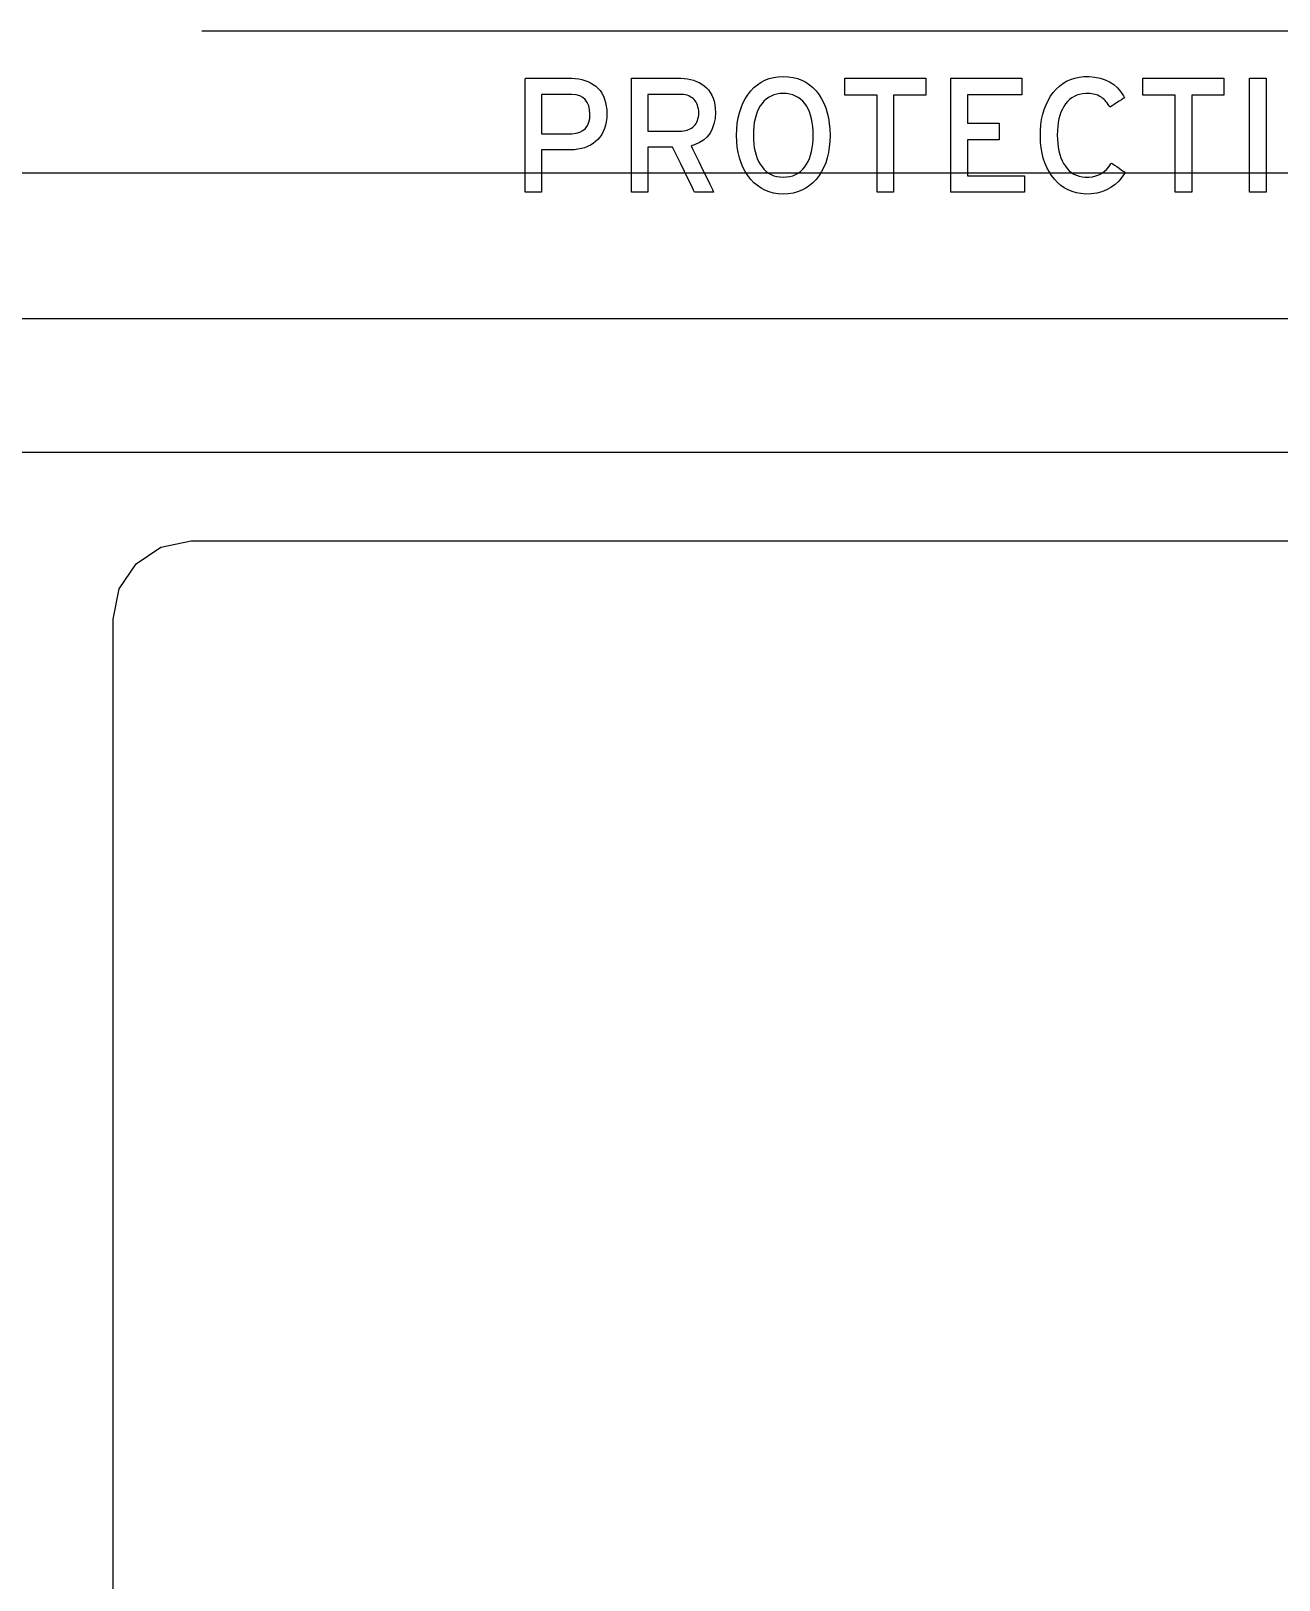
# Model space of a CAD drawing. Extents: x 1 to 47.7, y 0.2 to 35.
# Drawn here: x 21.899 to 23.176, y 15.638 to 17.223 of the extents above; entities that cross this region are included whole.
import ezdxf

# ---------------------------------------------------------------- set-up
doc = ezdxf.new("R2010")
doc.units = 0
doc.header["$MEASUREMENT"] = 0
for name, color, linetype in [('4_1__4U__UP_TO_ONE_IO_BOAR', 7, 'CONTINUOUS'), ('4_2__4U__FRONT_PANEL_W_24_', 7, 'CONTINUOUS'), ('5_1___24__TARGET_LEDS___12', 7, 'CONTINUOUS')]:
    doc.layers.add(name, color=color, linetype=linetype)

msp = doc.modelspace()

# ---------------------------------------------------------------- linework, layer by layer
at = {"layer": '4_1__4U__UP_TO_ONE_IO_BOAR'}
for points in [[(23.2973, 17.0777), (23.1312, 17.0777), (23.0491, 17.0777), (22.9678, 17.0777), (22.8874, 17.0777), (22.8082, 17.0777), (22.7303, 17.0777), (22.6539, 17.0777), (22.5791, 17.0777), (22.5062, 17.0777), (22.4352, 17.0777), (22.3663, 17.0777), (22.2997, 17.0777), (22.2355, 17.0777), (22.174, 17.0777), (22.1153, 17.0777), (22.0595, 17.0777), (22.0328, 17.0777), (22.0068, 17.0777), (21.9817, 17.0777), (21.9574, 17.0777), (21.934, 17.0777), (21.9114, 17.0777), (21.8898, 17.0777)], [(21.983, 15.4988), (21.983, 15.7481), (21.983, 15.8672), (21.983, 15.9812), (21.983, 16.0892), (21.983, 16.1901), (21.983, 16.2829), (21.983, 16.3666), (21.983, 16.4403), (21.983, 16.5028), (21.983, 16.5531), (21.983, 16.5734), (21.983, 16.5904), (21.983, 16.6037), (21.983, 16.6134), (21.983, 16.6193), (21.983, 16.6213), (21.9893, 16.6525), (22.0065, 16.6779), (22.0319, 16.6951), (22.063, 16.7014), (22.065, 16.7014), (22.0709, 16.7014), (22.0806, 16.7014), (22.094, 16.7014), (22.1109, 16.7014), (22.1312, 16.7014), (22.1816, 16.7014), (22.2441, 16.7014), (22.3177, 16.7014), (22.4014, 16.7014), (22.4943, 16.7014), (22.5952, 16.7014), (22.7031, 16.7014), (22.8172, 16.7014), (22.9363, 16.7014), (23.1856, 16.7014)]]:
    msp.add_lwpolyline(points, dxfattribs=at)
at = {"layer": '4_2__4U__FRONT_PANEL_W_24_'}
for points in [[(25.3422, 17.2231), (22.0739, 17.2231)], [(22.7814, 17.1576), (22.7814, 17.0581), (22.7645, 17.0581), (22.7645, 17.1576), (22.7316, 17.1576), (22.7316, 17.1747), (22.8144, 17.1747), (22.8144, 17.1576), (22.7814, 17.1576)], [(22.8399, 17.0581), (22.8399, 17.1747), (22.9127, 17.1747), (22.9127, 17.1578), (22.8568, 17.1578), (22.8568, 17.1288), (22.8892, 17.1288), (22.8892, 17.1119), (22.8568, 17.1119), (22.8568, 17.075), (22.9151, 17.075), (22.9151, 17.0581), (22.8399, 17.0581)], [(23.0863, 17.1576), (23.0863, 17.0581), (23.0694, 17.0581), (23.0694, 17.1576), (23.0364, 17.1576), (23.0364, 17.1747), (23.1193, 17.1747), (23.1193, 17.1576), (23.0863, 17.1576)], [(23.1455, 17.0581), (23.1455, 17.1747), (23.1624, 17.1747), (23.1624, 17.0581), (23.1455, 17.0581)], [(23.189, 16.9285), (23.0655, 16.9285), (22.941, 16.9285), (22.8158, 16.9285), (22.5642, 16.9285), (22.3125, 16.9285), (22.1873, 16.9285), (22.0628, 16.9285), (21.9393, 16.9285), (21.8171, 16.9285)], [(21.8419, 16.7922), (21.9551, 16.7922), (22.0733, 16.7922), (22.3209, 16.7922), (22.5764, 16.7922), (22.8319, 16.7922), (23.0794, 16.7922), (23.1977, 16.7922)]]:
    msp.add_lwpolyline(points, dxfattribs=at)
for points in [[(22.4881, 17.1382), (22.4879, 17.1341), (22.4874, 17.1303), (22.4867, 17.1267), (22.4857, 17.1233), (22.4844, 17.1202), (22.4828, 17.1173), (22.481, 17.1146), (22.4789, 17.1122), (22.4765, 17.11), (22.474, 17.108), (22.4712, 17.1063), (22.4683, 17.1049), (22.4652, 17.1037), (22.462, 17.1028), (22.4585, 17.1021), (22.4549, 17.1017), (22.4511, 17.1016), (22.4497, 17.1016), (22.4469, 17.1016), (22.4428, 17.1016), (22.4379, 17.1016), (22.4327, 17.1016), (22.4279, 17.1016), (22.424, 17.1016), (22.4216, 17.1016), (22.4211, 17.1014), (22.4211, 17.0987), (22.4211, 17.0936), (22.4211, 17.0869), (22.4211, 17.0794), (22.4211, 17.0719), (22.4211, 17.0654), (22.4211, 17.0605), (22.4211, 17.0582), (22.4207, 17.0581), (22.4192, 17.0581), (22.417, 17.0581), (22.4142, 17.0581), (22.4113, 17.0581), (22.4086, 17.0581), (22.4063, 17.0581), (22.4049, 17.0581), (22.4045, 17.0583), (22.4045, 17.0646), (22.4045, 17.0776), (22.4045, 17.0953), (22.4045, 17.1153), (22.4045, 17.1354), (22.4045, 17.1534), (22.4045, 17.1671), (22.4045, 17.1742), (22.4053, 17.1747), (22.4092, 17.1747), (22.4154, 17.1747), (22.4231, 17.1747), (22.4313, 17.1747), (22.4392, 17.1747), (22.4459, 17.1747), (22.4503, 17.1747), (22.4522, 17.1747), (22.4558, 17.1746), (22.4593, 17.1742), (22.4626, 17.1735), (22.4657, 17.1726), (22.4687, 17.1715), (22.4715, 17.1701), (22.4742, 17.1685), (22.4767, 17.1667), (22.479, 17.1645), (22.4811, 17.1621), (22.4829, 17.1594), (22.4845, 17.1565), (22.4857, 17.1534), (22.4867, 17.1499), (22.4874, 17.1463), (22.4879, 17.1424)], [(22.5991, 17.1398), (22.5987, 17.1337), (22.5976, 17.1281), (22.5959, 17.123), (22.5936, 17.1186), (22.5906, 17.1148), (22.5869, 17.1115), (22.5827, 17.1089), (22.5777, 17.1068), (22.5744, 17.1055), (22.5758, 17.1026), (22.5785, 17.097), (22.582, 17.0897), (22.586, 17.0815), (22.5899, 17.0734), (22.5934, 17.0663), (22.596, 17.0609), (22.5973, 17.0582), (22.5969, 17.0581), (22.5953, 17.0581), (22.5927, 17.0581), (22.5896, 17.0581), (22.5862, 17.0581), (22.5829, 17.0581), (22.5802, 17.0581), (22.5784, 17.0581), (22.5778, 17.0581), (22.5768, 17.0601), (22.5745, 17.0649), (22.5712, 17.0716), (22.5675, 17.0793), (22.5636, 17.0873), (22.5601, 17.0946), (22.5573, 17.1003), (22.5557, 17.1037), (22.5552, 17.1042), (22.5535, 17.1042), (22.5504, 17.1042), (22.5464, 17.1042), (22.542, 17.1042), (22.5377, 17.1042), (22.5339, 17.1042), (22.5312, 17.1042), (22.5299, 17.1042), (22.5299, 17.1031), (22.5299, 17.099), (22.5299, 17.0927), (22.5299, 17.0852), (22.5299, 17.0772), (22.5299, 17.0696), (22.5299, 17.0634), (22.5299, 17.0593), (22.5299, 17.0581), (22.529, 17.0581), (22.5272, 17.0581), (22.5248, 17.0581), (22.522, 17.0581), (22.5191, 17.0581), (22.5166, 17.0581), (22.5146, 17.0581), (22.5134, 17.0581), (22.5133, 17.0594), (22.5133, 17.068), (22.5133, 17.0825), (22.5133, 17.1009), (22.5133, 17.121), (22.5133, 17.1406), (22.5133, 17.1575), (22.5133, 17.1696), (22.5133, 17.1747), (22.5148, 17.1747), (22.5195, 17.1747), (22.5264, 17.1747), (22.5346, 17.1747), (22.5431, 17.1747), (22.5511, 17.1747), (22.5577, 17.1747), (22.5618, 17.1747), (22.5638, 17.1747), (22.5673, 17.1745), (22.5706, 17.1741), (22.5738, 17.1735), (22.5768, 17.1727), (22.5797, 17.1716), (22.5825, 17.1703), (22.5851, 17.1688), (22.5876, 17.1671), (22.59, 17.1651), (22.5921, 17.1628), (22.5939, 17.1603), (22.5955, 17.1576), (22.5968, 17.1545), (22.5978, 17.1512), (22.5985, 17.1477), (22.599, 17.1439)], [(22.7164, 17.1164), (22.7162, 17.1102), (22.7156, 17.1043), (22.7147, 17.0987), (22.7135, 17.0934), (22.7119, 17.0884), (22.71, 17.0837), (22.7077, 17.0793), (22.7051, 17.0752), (22.7021, 17.0713), (22.6988, 17.0679), (22.6953, 17.0649), (22.6915, 17.0623), (22.6874, 17.0602), (22.683, 17.0585), (22.6785, 17.0573), (22.6736, 17.0565), (22.6685, 17.0562), (22.6634, 17.0565), (22.6586, 17.0573), (22.6541, 17.0585), (22.6498, 17.0602), (22.6458, 17.0623), (22.642, 17.0649), (22.6385, 17.0679), (22.6353, 17.0713), (22.6323, 17.0752), (22.6296, 17.0793), (22.6273, 17.0837), (22.6253, 17.0884), (22.6237, 17.0934), (22.6224, 17.0987), (22.6215, 17.1043), (22.6209, 17.1102), (22.6207, 17.1164), (22.6209, 17.1227), (22.6215, 17.1286), (22.6224, 17.1342), (22.6237, 17.1395), (22.6253, 17.1446), (22.6273, 17.1493), (22.6296, 17.1538), (22.6323, 17.1579), (22.6353, 17.1618), (22.6385, 17.1652), (22.642, 17.1681), (22.6458, 17.1707), (22.6498, 17.1727), (22.6541, 17.1744), (22.6586, 17.1755), (22.6634, 17.1763), (22.6685, 17.1766), (22.6736, 17.1763), (22.6785, 17.1755), (22.683, 17.1744), (22.6874, 17.1727), (22.6915, 17.1707), (22.6953, 17.1681), (22.6988, 17.1652), (22.7021, 17.1618), (22.7051, 17.1579), (22.7077, 17.1538), (22.71, 17.1493), (22.7119, 17.1446), (22.7135, 17.1395), (22.7147, 17.1342), (22.7156, 17.1286), (22.7162, 17.1227)], [(23.0181, 17.0785), (23.0151, 17.0738), (23.0116, 17.0696), (23.0079, 17.066), (23.0037, 17.063), (22.9992, 17.0605), (22.9944, 17.0586), (22.9891, 17.0572), (22.9836, 17.0564), (22.9779, 17.0563), (22.973, 17.0567), (22.9684, 17.0575), (22.964, 17.0588), (22.9599, 17.0605), (22.956, 17.0626), (22.9524, 17.0651), (22.949, 17.0681), (22.9459, 17.0715), (22.943, 17.0752), (22.9404, 17.0792), (22.9381, 17.0835), (22.9361, 17.0881), (22.9345, 17.093), (22.9333, 17.0981), (22.9323, 17.1035), (22.9317, 17.1092), (22.9315, 17.1152), (22.9316, 17.1213), (22.932, 17.1271), (22.9328, 17.1327), (22.934, 17.138), (22.9355, 17.1429), (22.9373, 17.1477), (22.9394, 17.1521), (22.9419, 17.1563), (22.9447, 17.1601), (22.9477, 17.1637), (22.951, 17.1667), (22.9545, 17.1694), (22.9583, 17.1717), (22.9623, 17.1735), (22.9666, 17.1749), (22.9711, 17.1759), (22.9759, 17.1764), (22.9813, 17.1765), (22.9872, 17.176), (22.9926, 17.175), (22.9977, 17.1733), (23.0023, 17.1711), (23.0065, 17.1684), (23.0103, 17.1651), (23.0136, 17.1612), (23.0166, 17.1567), (23.0174, 17.1547), (23.0163, 17.154), (23.0144, 17.1528), (23.0121, 17.1512), (23.0095, 17.1496), (23.007, 17.148), (23.0049, 17.1466), (23.0033, 17.1456), (23.0027, 17.1452), (23.0018, 17.1465), (23.0008, 17.148), (22.9998, 17.1495), (22.9987, 17.1508), (22.9977, 17.152), (22.9966, 17.1531), (22.9954, 17.1542), (22.9943, 17.1551), (22.9931, 17.1559), (22.9918, 17.1566), (22.9904, 17.1573), (22.9889, 17.1578), (22.9874, 17.1582), (22.9857, 17.1586), (22.984, 17.1589), (22.9822, 17.1591), (22.9804, 17.1592), (22.9779, 17.1591), (22.9746, 17.1588), (22.9716, 17.1583), (22.9687, 17.1574), (22.9661, 17.1562), (22.9636, 17.1548), (22.9613, 17.153), (22.9592, 17.151), (22.9573, 17.1487), (22.9556, 17.146), (22.954, 17.1432), (22.9526, 17.1401), (22.9515, 17.1367), (22.9505, 17.1332), (22.9498, 17.1294), (22.9493, 17.1254), (22.9489, 17.1212), (22.9488, 17.1167), (22.9489, 17.1123), (22.9492, 17.1081), (22.9497, 17.1041), (22.9504, 17.1004), (22.9513, 17.0968), (22.9525, 17.0935), (22.9538, 17.0904), (22.9553, 17.0875), (22.9571, 17.0848), (22.959, 17.0824), (22.961, 17.0802), (22.9633, 17.0783), (22.9657, 17.0768), (22.9684, 17.0756), (22.9712, 17.0746), (22.9742, 17.074), (22.9774, 17.0737), (22.981, 17.0737), (22.9847, 17.074), (22.9881, 17.0748), (22.9912, 17.0759), (22.9942, 17.0774), (22.9969, 17.0793), (22.9994, 17.0816), (23.0016, 17.0843), (23.0036, 17.0873), (23.0043, 17.088), (23.0055, 17.0872), (23.0073, 17.086), (23.0096, 17.0844), (23.012, 17.0828), (23.0143, 17.0812), (23.0162, 17.0798), (23.0176, 17.0789)], [(22.4708, 17.1382), (22.4704, 17.1428), (22.4695, 17.1467), (22.468, 17.1501), (22.466, 17.1529), (22.4634, 17.1551), (22.4603, 17.1568), (22.4566, 17.1578), (22.4523, 17.1583), (22.4506, 17.1583), (22.4477, 17.1583), (22.4432, 17.1583), (22.4379, 17.1583), (22.4324, 17.1583), (22.4274, 17.1583), (22.4234, 17.1583), (22.4213, 17.1583), (22.4211, 17.1577), (22.4211, 17.1543), (22.4211, 17.1487), (22.4211, 17.1418), (22.4211, 17.1345), (22.4211, 17.1276), (22.4211, 17.122), (22.4211, 17.1186), (22.4213, 17.118), (22.4234, 17.118), (22.4274, 17.118), (22.4324, 17.118), (22.4379, 17.118), (22.4432, 17.118), (22.4477, 17.118), (22.4506, 17.118), (22.4524, 17.118), (22.4567, 17.1185), (22.4604, 17.1196), (22.4636, 17.1212), (22.4662, 17.1234), (22.4682, 17.1263), (22.4697, 17.1297), (22.4705, 17.1336)], [(22.5821, 17.1394), (22.582, 17.1415), (22.5817, 17.1435), (22.5813, 17.1454), (22.5808, 17.1472), (22.5802, 17.1488), (22.5794, 17.1503), (22.5784, 17.1517), (22.5774, 17.1529), (22.5762, 17.154), (22.5748, 17.155), (22.5734, 17.1559), (22.5718, 17.1567), (22.5702, 17.1573), (22.5684, 17.1577), (22.5666, 17.158), (22.5646, 17.1582), (22.5628, 17.1583), (22.5612, 17.1583), (22.5575, 17.1583), (22.5525, 17.1583), (22.5468, 17.1583), (22.541, 17.1583), (22.5358, 17.1583), (22.5319, 17.1583), (22.53, 17.1583), (22.5299, 17.1575), (22.5299, 17.1542), (22.5299, 17.1491), (22.5299, 17.1428), (22.5299, 17.1361), (22.5299, 17.1299), (22.5299, 17.1247), (22.5299, 17.1214), (22.53, 17.1207), (22.5319, 17.1207), (22.5358, 17.1207), (22.541, 17.1207), (22.5468, 17.1207), (22.5525, 17.1207), (22.5575, 17.1207), (22.5612, 17.1207), (22.5628, 17.1207), (22.5646, 17.1207), (22.5665, 17.1209), (22.5684, 17.1212), (22.5701, 17.1216), (22.5717, 17.1222), (22.5732, 17.1229), (22.5747, 17.1237), (22.576, 17.1247), (22.5772, 17.1258), (22.5783, 17.127), (22.5793, 17.1284), (22.5801, 17.1298), (22.5808, 17.1315), (22.5813, 17.1332), (22.5817, 17.1351), (22.582, 17.1372)], [(22.6992, 17.1164), (22.6991, 17.121), (22.6988, 17.1254), (22.6982, 17.1295), (22.6975, 17.1333), (22.6965, 17.137), (22.6953, 17.1404), (22.6939, 17.1435), (22.6923, 17.1465), (22.6905, 17.1491), (22.6885, 17.1514), (22.6862, 17.1535), (22.6838, 17.1552), (22.6811, 17.1566), (22.6783, 17.1577), (22.6752, 17.1585), (22.6719, 17.159), (22.6685, 17.1592), (22.6651, 17.159), (22.6619, 17.1585), (22.6589, 17.1577), (22.6561, 17.1566), (22.6535, 17.1552), (22.651, 17.1535), (22.6488, 17.1514), (22.6468, 17.1491), (22.6449, 17.1465), (22.6433, 17.1435), (22.6419, 17.1404), (22.6407, 17.137), (22.6397, 17.1333), (22.6389, 17.1295), (22.6384, 17.1254), (22.6381, 17.121), (22.638, 17.1164), (22.6381, 17.1119), (22.6384, 17.1076), (22.6389, 17.1036), (22.6397, 17.0997), (22.6407, 17.0961), (22.6419, 17.0928), (22.6433, 17.0896), (22.6449, 17.0867), (22.6468, 17.084), (22.6488, 17.0816), (22.651, 17.0795), (22.6535, 17.0777), (22.6561, 17.0762), (22.6589, 17.0751), (22.6619, 17.0743), (22.6651, 17.0738), (22.6685, 17.0736), (22.6719, 17.0738), (22.6752, 17.0743), (22.6783, 17.0751), (22.6811, 17.0762), (22.6838, 17.0777), (22.6862, 17.0795), (22.6885, 17.0816), (22.6905, 17.084), (22.6923, 17.0867), (22.6939, 17.0896), (22.6953, 17.0928), (22.6965, 17.0961), (22.6975, 17.0997), (22.6982, 17.1036), (22.6988, 17.1076), (22.6991, 17.1119)]]:
    msp.add_lwpolyline(points, close=True, dxfattribs=at)
at = {"layer": '5_1___24__TARGET_LEDS___12'}
for points in [[(25.3422, 17.2231), (22.0739, 17.2231)], [(22.7814, 17.1576), (22.7814, 17.0581), (22.7645, 17.0581), (22.7645, 17.1576), (22.7316, 17.1576), (22.7316, 17.1747), (22.8144, 17.1747), (22.8144, 17.1576), (22.7814, 17.1576)], [(22.8399, 17.0581), (22.8399, 17.1747), (22.9127, 17.1747), (22.9127, 17.1578), (22.8568, 17.1578), (22.8568, 17.1288), (22.8892, 17.1288), (22.8892, 17.1119), (22.8568, 17.1119), (22.8568, 17.075), (22.9151, 17.075), (22.9151, 17.0581), (22.8399, 17.0581)], [(23.0863, 17.1576), (23.0863, 17.0581), (23.0694, 17.0581), (23.0694, 17.1576), (23.0364, 17.1576), (23.0364, 17.1747), (23.1193, 17.1747), (23.1193, 17.1576), (23.0863, 17.1576)], [(23.1455, 17.0581), (23.1455, 17.1747), (23.1624, 17.1747), (23.1624, 17.0581), (23.1455, 17.0581)], [(23.189, 16.9285), (23.0655, 16.9285), (22.941, 16.9285), (22.8158, 16.9285), (22.5642, 16.9285), (22.3125, 16.9285), (22.1873, 16.9285), (22.0628, 16.9285), (21.9393, 16.9285), (21.8171, 16.9285)], [(21.8419, 16.7922), (21.9551, 16.7922), (22.0734, 16.7922), (22.3209, 16.7922), (22.5764, 16.7922), (22.8319, 16.7922), (23.0795, 16.7922), (23.1977, 16.7922)]]:
    msp.add_lwpolyline(points, dxfattribs=at)
for points in [[(22.4881, 17.1382), (22.4879, 17.1341), (22.4874, 17.1303), (22.4867, 17.1267), (22.4857, 17.1233), (22.4844, 17.1202), (22.4828, 17.1173), (22.481, 17.1146), (22.4789, 17.1122), (22.4765, 17.11), (22.474, 17.108), (22.4712, 17.1063), (22.4683, 17.1049), (22.4652, 17.1037), (22.462, 17.1028), (22.4585, 17.1021), (22.4549, 17.1017), (22.4511, 17.1016), (22.4497, 17.1016), (22.4469, 17.1016), (22.4428, 17.1016), (22.4379, 17.1016), (22.4327, 17.1016), (22.4279, 17.1016), (22.424, 17.1016), (22.4216, 17.1016), (22.4211, 17.1014), (22.4211, 17.0987), (22.4211, 17.0936), (22.4211, 17.0869), (22.4211, 17.0794), (22.4211, 17.0719), (22.4211, 17.0654), (22.4211, 17.0605), (22.4211, 17.0582), (22.4207, 17.0581), (22.4192, 17.0581), (22.417, 17.0581), (22.4142, 17.0581), (22.4113, 17.0581), (22.4086, 17.0581), (22.4063, 17.0581), (22.4049, 17.0581), (22.4045, 17.0583), (22.4045, 17.0646), (22.4045, 17.0776), (22.4045, 17.0953), (22.4045, 17.1153), (22.4045, 17.1354), (22.4045, 17.1534), (22.4045, 17.1671), (22.4045, 17.1742), (22.4053, 17.1747), (22.4092, 17.1747), (22.4154, 17.1747), (22.4231, 17.1747), (22.4313, 17.1747), (22.4392, 17.1747), (22.4459, 17.1747), (22.4503, 17.1747), (22.4522, 17.1747), (22.4558, 17.1746), (22.4593, 17.1742), (22.4626, 17.1735), (22.4657, 17.1726), (22.4687, 17.1715), (22.4715, 17.1701), (22.4742, 17.1685), (22.4767, 17.1667), (22.479, 17.1645), (22.4811, 17.1621), (22.4829, 17.1594), (22.4845, 17.1565), (22.4857, 17.1534), (22.4867, 17.1499), (22.4874, 17.1463), (22.4879, 17.1424)], [(22.5991, 17.1398), (22.5987, 17.1337), (22.5976, 17.1281), (22.5959, 17.123), (22.5936, 17.1186), (22.5906, 17.1148), (22.5869, 17.1115), (22.5827, 17.1089), (22.5777, 17.1068), (22.5744, 17.1055), (22.5758, 17.1026), (22.5785, 17.097), (22.582, 17.0897), (22.586, 17.0815), (22.5899, 17.0734), (22.5934, 17.0663), (22.596, 17.0609), (22.5973, 17.0582), (22.5969, 17.0581), (22.5953, 17.0581), (22.5927, 17.0581), (22.5896, 17.0581), (22.5862, 17.0581), (22.5829, 17.0581), (22.5802, 17.0581), (22.5784, 17.0581), (22.5778, 17.0581), (22.5768, 17.0601), (22.5745, 17.0649), (22.5712, 17.0716), (22.5675, 17.0793), (22.5636, 17.0873), (22.5601, 17.0946), (22.5573, 17.1003), (22.5557, 17.1037), (22.5552, 17.1042), (22.5535, 17.1042), (22.5504, 17.1042), (22.5464, 17.1042), (22.542, 17.1042), (22.5377, 17.1042), (22.5339, 17.1042), (22.5312, 17.1042), (22.5299, 17.1042), (22.5299, 17.1031), (22.5299, 17.099), (22.5299, 17.0927), (22.5299, 17.0852), (22.5299, 17.0772), (22.5299, 17.0696), (22.5299, 17.0634), (22.5299, 17.0593), (22.5299, 17.0581), (22.529, 17.0581), (22.5272, 17.0581), (22.5248, 17.0581), (22.522, 17.0581), (22.5191, 17.0581), (22.5166, 17.0581), (22.5146, 17.0581), (22.5134, 17.0581), (22.5133, 17.0594), (22.5133, 17.068), (22.5133, 17.0825), (22.5133, 17.1009), (22.5133, 17.121), (22.5133, 17.1406), (22.5133, 17.1575), (22.5133, 17.1696), (22.5133, 17.1747), (22.5148, 17.1747), (22.5195, 17.1747), (22.5264, 17.1747), (22.5346, 17.1747), (22.5431, 17.1747), (22.5511, 17.1747), (22.5577, 17.1747), (22.5618, 17.1747), (22.5638, 17.1747), (22.5673, 17.1745), (22.5706, 17.1741), (22.5738, 17.1735), (22.5768, 17.1727), (22.5797, 17.1716), (22.5825, 17.1703), (22.5851, 17.1688), (22.5876, 17.1671), (22.59, 17.1651), (22.5921, 17.1628), (22.5939, 17.1603), (22.5955, 17.1576), (22.5968, 17.1545), (22.5978, 17.1512), (22.5985, 17.1477), (22.599, 17.1439)], [(22.7164, 17.1164), (22.7162, 17.1102), (22.7156, 17.1043), (22.7147, 17.0987), (22.7135, 17.0934), (22.7119, 17.0884), (22.71, 17.0837), (22.7077, 17.0793), (22.7051, 17.0752), (22.7021, 17.0713), (22.6988, 17.0679), (22.6953, 17.0649), (22.6915, 17.0623), (22.6874, 17.0602), (22.683, 17.0585), (22.6785, 17.0573), (22.6736, 17.0565), (22.6685, 17.0562), (22.6634, 17.0565), (22.6586, 17.0573), (22.6541, 17.0585), (22.6498, 17.0602), (22.6458, 17.0623), (22.642, 17.0649), (22.6385, 17.0679), (22.6353, 17.0713), (22.6323, 17.0752), (22.6296, 17.0793), (22.6273, 17.0837), (22.6253, 17.0884), (22.6237, 17.0934), (22.6224, 17.0987), (22.6215, 17.1043), (22.6209, 17.1102), (22.6207, 17.1164), (22.6209, 17.1227), (22.6215, 17.1286), (22.6224, 17.1342), (22.6237, 17.1395), (22.6253, 17.1446), (22.6273, 17.1493), (22.6296, 17.1538), (22.6323, 17.1579), (22.6353, 17.1618), (22.6385, 17.1652), (22.642, 17.1681), (22.6458, 17.1707), (22.6498, 17.1727), (22.6541, 17.1744), (22.6586, 17.1755), (22.6634, 17.1763), (22.6685, 17.1766), (22.6736, 17.1763), (22.6785, 17.1755), (22.683, 17.1744), (22.6874, 17.1727), (22.6915, 17.1707), (22.6953, 17.1681), (22.6988, 17.1652), (22.7021, 17.1618), (22.7051, 17.1579), (22.7077, 17.1538), (22.71, 17.1493), (22.7119, 17.1446), (22.7135, 17.1395), (22.7147, 17.1342), (22.7156, 17.1286), (22.7162, 17.1227)], [(23.0181, 17.0785), (23.0151, 17.0738), (23.0116, 17.0696), (23.0079, 17.066), (23.0037, 17.063), (22.9992, 17.0605), (22.9944, 17.0586), (22.9891, 17.0572), (22.9836, 17.0564), (22.9779, 17.0563), (22.973, 17.0567), (22.9684, 17.0575), (22.964, 17.0588), (22.9599, 17.0605), (22.956, 17.0626), (22.9524, 17.0651), (22.949, 17.0681), (22.9459, 17.0715), (22.943, 17.0752), (22.9404, 17.0792), (22.9381, 17.0835), (22.9361, 17.0881), (22.9345, 17.093), (22.9333, 17.0981), (22.9323, 17.1035), (22.9317, 17.1092), (22.9315, 17.1152), (22.9316, 17.1213), (22.932, 17.1271), (22.9328, 17.1327), (22.934, 17.138), (22.9355, 17.1429), (22.9373, 17.1477), (22.9394, 17.1521), (22.9419, 17.1563), (22.9447, 17.1601), (22.9477, 17.1637), (22.951, 17.1667), (22.9545, 17.1694), (22.9583, 17.1717), (22.9623, 17.1735), (22.9666, 17.1749), (22.9711, 17.1759), (22.9759, 17.1764), (22.9813, 17.1765), (22.9872, 17.176), (22.9926, 17.175), (22.9977, 17.1733), (23.0023, 17.1711), (23.0065, 17.1684), (23.0103, 17.1651), (23.0136, 17.1612), (23.0166, 17.1567), (23.0174, 17.1547), (23.0163, 17.154), (23.0144, 17.1528), (23.0121, 17.1512), (23.0095, 17.1496), (23.007, 17.148), (23.0049, 17.1466), (23.0033, 17.1456), (23.0027, 17.1452), (23.0018, 17.1465), (23.0008, 17.148), (22.9998, 17.1495), (22.9987, 17.1508), (22.9977, 17.152), (22.9966, 17.1531), (22.9954, 17.1542), (22.9943, 17.1551), (22.9931, 17.1559), (22.9918, 17.1566), (22.9904, 17.1573), (22.9889, 17.1578), (22.9874, 17.1582), (22.9857, 17.1586), (22.984, 17.1589), (22.9822, 17.1591), (22.9804, 17.1592), (22.9779, 17.1591), (22.9746, 17.1588), (22.9716, 17.1583), (22.9687, 17.1574), (22.9661, 17.1562), (22.9636, 17.1548), (22.9613, 17.153), (22.9592, 17.151), (22.9573, 17.1487), (22.9556, 17.146), (22.954, 17.1432), (22.9526, 17.1401), (22.9515, 17.1367), (22.9505, 17.1332), (22.9498, 17.1294), (22.9493, 17.1254), (22.9489, 17.1212), (22.9488, 17.1167), (22.9489, 17.1123), (22.9492, 17.1081), (22.9497, 17.1041), (22.9504, 17.1004), (22.9513, 17.0968), (22.9525, 17.0935), (22.9538, 17.0904), (22.9553, 17.0875), (22.9571, 17.0848), (22.959, 17.0824), (22.961, 17.0802), (22.9633, 17.0783), (22.9657, 17.0768), (22.9684, 17.0756), (22.9712, 17.0746), (22.9742, 17.074), (22.9774, 17.0737), (22.981, 17.0737), (22.9847, 17.074), (22.9881, 17.0748), (22.9912, 17.0759), (22.9942, 17.0774), (22.9969, 17.0793), (22.9994, 17.0816), (23.0016, 17.0843), (23.0036, 17.0873), (23.0043, 17.088), (23.0055, 17.0872), (23.0073, 17.086), (23.0096, 17.0844), (23.012, 17.0828), (23.0143, 17.0812), (23.0162, 17.0798), (23.0176, 17.0789)], [(22.4708, 17.1382), (22.4704, 17.1428), (22.4695, 17.1467), (22.468, 17.1501), (22.466, 17.1529), (22.4634, 17.1551), (22.4603, 17.1568), (22.4566, 17.1578), (22.4523, 17.1583), (22.4506, 17.1583), (22.4477, 17.1583), (22.4432, 17.1583), (22.4379, 17.1583), (22.4324, 17.1583), (22.4274, 17.1583), (22.4234, 17.1583), (22.4213, 17.1583), (22.4211, 17.1577), (22.4211, 17.1543), (22.4211, 17.1487), (22.4211, 17.1418), (22.4211, 17.1345), (22.4211, 17.1276), (22.4211, 17.122), (22.4211, 17.1186), (22.4213, 17.118), (22.4234, 17.118), (22.4274, 17.118), (22.4324, 17.118), (22.4379, 17.118), (22.4432, 17.118), (22.4477, 17.118), (22.4506, 17.118), (22.4524, 17.118), (22.4567, 17.1185), (22.4604, 17.1196), (22.4636, 17.1212), (22.4662, 17.1234), (22.4682, 17.1263), (22.4697, 17.1297), (22.4705, 17.1336)], [(22.5821, 17.1394), (22.582, 17.1415), (22.5817, 17.1435), (22.5813, 17.1454), (22.5808, 17.1472), (22.5802, 17.1488), (22.5794, 17.1503), (22.5784, 17.1517), (22.5774, 17.1529), (22.5762, 17.154), (22.5748, 17.155), (22.5734, 17.1559), (22.5718, 17.1567), (22.5702, 17.1573), (22.5684, 17.1577), (22.5666, 17.158), (22.5646, 17.1582), (22.5628, 17.1583), (22.5612, 17.1583), (22.5575, 17.1583), (22.5525, 17.1583), (22.5468, 17.1583), (22.541, 17.1583), (22.5358, 17.1583), (22.5319, 17.1583), (22.53, 17.1583), (22.5299, 17.1575), (22.5299, 17.1542), (22.5299, 17.1491), (22.5299, 17.1428), (22.5299, 17.1361), (22.5299, 17.1299), (22.5299, 17.1247), (22.5299, 17.1214), (22.53, 17.1207), (22.5319, 17.1207), (22.5358, 17.1207), (22.541, 17.1207), (22.5468, 17.1207), (22.5525, 17.1207), (22.5575, 17.1207), (22.5612, 17.1207), (22.5628, 17.1207), (22.5646, 17.1207), (22.5665, 17.1209), (22.5684, 17.1212), (22.5701, 17.1216), (22.5717, 17.1222), (22.5732, 17.1229), (22.5747, 17.1237), (22.576, 17.1247), (22.5772, 17.1258), (22.5783, 17.127), (22.5793, 17.1284), (22.5801, 17.1298), (22.5808, 17.1315), (22.5813, 17.1332), (22.5817, 17.1351), (22.582, 17.1372)], [(22.6992, 17.1164), (22.6991, 17.121), (22.6988, 17.1254), (22.6982, 17.1295), (22.6975, 17.1333), (22.6965, 17.137), (22.6953, 17.1404), (22.6939, 17.1435), (22.6923, 17.1465), (22.6905, 17.1491), (22.6885, 17.1514), (22.6862, 17.1535), (22.6838, 17.1552), (22.6811, 17.1566), (22.6783, 17.1577), (22.6752, 17.1585), (22.6719, 17.159), (22.6685, 17.1592), (22.6651, 17.159), (22.6619, 17.1585), (22.6589, 17.1577), (22.6561, 17.1566), (22.6535, 17.1552), (22.651, 17.1535), (22.6488, 17.1514), (22.6468, 17.1491), (22.6449, 17.1465), (22.6433, 17.1435), (22.6419, 17.1404), (22.6407, 17.137), (22.6397, 17.1333), (22.6389, 17.1295), (22.6384, 17.1254), (22.6381, 17.121), (22.638, 17.1164), (22.6381, 17.1119), (22.6384, 17.1076), (22.6389, 17.1036), (22.6397, 17.0997), (22.6407, 17.0961), (22.6419, 17.0928), (22.6433, 17.0896), (22.6449, 17.0867), (22.6468, 17.084), (22.6488, 17.0816), (22.651, 17.0795), (22.6535, 17.0777), (22.6561, 17.0762), (22.6589, 17.0751), (22.6619, 17.0743), (22.6651, 17.0738), (22.6685, 17.0736), (22.6719, 17.0738), (22.6752, 17.0743), (22.6783, 17.0751), (22.6811, 17.0762), (22.6838, 17.0777), (22.6862, 17.0795), (22.6885, 17.0816), (22.6905, 17.084), (22.6923, 17.0867), (22.6939, 17.0896), (22.6953, 17.0928), (22.6965, 17.0961), (22.6975, 17.0997), (22.6982, 17.1036), (22.6988, 17.1076), (22.6991, 17.1119)]]:
    msp.add_lwpolyline(points, close=True, dxfattribs=at)

doc.saveas('drawing.dxf')
